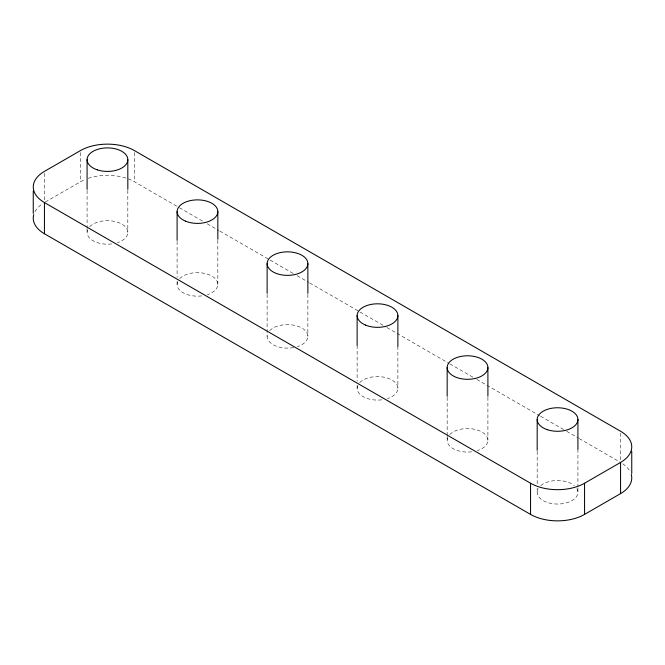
<?xml version="1.0" encoding="UTF-8"?>
<svg xmlns="http://www.w3.org/2000/svg" width="665" height="665" viewBox="0 0 665 665"><rect width="100%" height="100%" fill="white"/><g stroke="black" fill="none" stroke-linecap="round" stroke-linejoin="round"><path stroke-width="0.5" stroke-dasharray="3.33 2.49" d="M45.311 202.06L80.44 181.778A38.196 22.053 0 0 1 85.486 179.334M88.237 178.311A38.196 22.053 0 0 1 134.455 181.778L178.486 207.197M179.384 207.721L202.742 221.204M207.239 223.797L218.918 230.547M219.816 231.063L269.234 259.591M270.131 260.115L293.498 273.598M297.089 275.676L308.776 282.417M309.674 282.941L359.092 311.469M359.989 311.993L386.049 327.03M386.947 327.554L448.942 363.348M449.839 363.863L473.206 377.354M476.797 379.432L539.697 415.741M540.595 416.265L565.757 430.787M566.655 431.302L578.334 438.052M579.232 438.568L620.561 462.433M620.561 433.198L620.561 460.479M577.918 449.216L577.918 487.137M577.918 488.16L577.918 492.258M537.179 451.319L537.179 484.112M537.179 488.21L537.179 492.316M487.902 397.246L487.902 440.288M447.163 397.296L447.163 435.218M447.163 436.24L447.163 440.338M397.878 346.299L397.878 388.31M357.138 345.326L357.138 381.195M357.138 385.293L357.138 388.368M307.862 294.321L307.862 336.34M267.122 294.379L267.122 336.399M217.837 240.298L217.837 284.371M177.098 241.378L177.098 277.247M177.098 281.345L177.098 284.421M134.455 152.543L134.455 181.778M127.821 190.381L127.821 232.393M87.082 190.431L87.082 227.322M87.082 228.353L87.082 232.451M80.44 152.543L80.44 181.778M44.439 173.332L44.439 200.622M359.699 382.633A20.366 11.762 0 0 1 391.909 380.023A20.366 11.762 0 0 1 387.396 398.626M381.685 399.848A20.366 11.762 0 0 1 358.103 384.769M269.682 330.663A20.366 11.762 0 0 1 301.893 328.053A20.366 11.762 0 0 1 297.371 346.648M293.672 347.571A20.366 11.762 0 0 1 267.554 333.955M179.658 278.685A20.366 11.762 0 0 1 211.877 276.083A20.366 11.762 0 0 1 207.355 294.678M201.645 295.908A20.366 11.762 0 0 1 178.062 280.829M449.723 434.602A20.366 11.762 0 0 1 481.934 432.001A20.366 11.762 0 0 1 477.412 450.596M471.701 451.826A20.366 11.762 0 0 1 447.595 437.902M576.962 488.717A20.366 11.762 0 0 1 557.553 504.045A20.366 11.762 0 0 1 538.143 488.717M540.77 485.625A20.366 11.762 0 0 1 574.336 485.625M89.642 226.715A20.366 11.762 0 0 1 121.853 224.105A20.366 11.762 0 0 1 117.331 242.708M111.62 243.93A20.366 11.762 0 0 1 87.514 230.015M34.921 211.711A38.196 22.053 0 0 1 42.593 203.714M622.664 463.746A38.196 22.053 0 0 1 630.079 471.576"/><path stroke-width="1" d="M44.439 202.567L530.545 483.222A38.196 22.053 0 0 0 584.56 483.222L620.561 462.433A38.196 22.053 0 0 0 620.561 431.244L134.455 150.598A38.196 22.053 0 0 0 80.44 150.598L44.439 171.387A38.196 22.053 0 0 0 44.439 202.567L44.439 233.756L530.545 514.402A38.196 22.053 0 0 0 584.56 514.402L620.561 493.613A38.196 22.053 0 0 0 631.26 474.502M631.75 451.311L631.75 473.621M620.561 462.433L620.561 493.613M584.56 483.222L584.56 514.402M577.918 419.499L577.918 449.216M537.179 419.549L537.179 450.296M530.545 483.222L530.545 514.402M487.902 367.554A20.366 11.762 0 0 1 457.345 377.737A20.366 11.762 0 0 1 457.345 357.363A20.366 11.762 0 0 1 487.902 367.554L487.902 396.215M447.163 367.579L447.163 396.274M397.878 315.551L397.878 346.299M357.138 315.601L357.138 345.326M307.862 263.606A20.366 11.762 0 0 1 277.305 273.789A20.366 11.762 0 0 1 277.305 253.423A20.366 11.762 0 0 1 307.862 263.606L307.862 293.298M267.122 263.631L267.122 293.348M217.837 211.603L217.837 239.275M177.098 211.661L177.098 240.356M127.821 159.633L127.821 189.35M87.082 159.683L87.082 189.409M33.25 191.154L33.25 213.465M44.439 233.756A38.196 22.053 0 0 1 33.74 214.637M365.559 325.102A20.366 11.762 0 0 0 397.77 316.789A20.366 11.762 0 0 0 369.2 304.836A20.366 11.762 0 0 0 365.559 325.102M185.518 221.154A20.366 11.762 0 0 0 217.729 212.85A20.366 11.762 0 0 0 189.159 200.897A20.366 11.762 0 0 0 185.518 221.154M547.362 429.706A20.366 11.762 0 0 0 577.918 419.524A20.366 11.762 0 0 0 547.362 409.341A20.366 11.762 0 0 0 547.362 429.706M97.265 169.841A20.366 11.762 0 0 0 127.821 159.658A20.366 11.762 0 0 0 97.265 149.475A20.366 11.762 0 0 0 97.265 169.841"/></g></svg>
